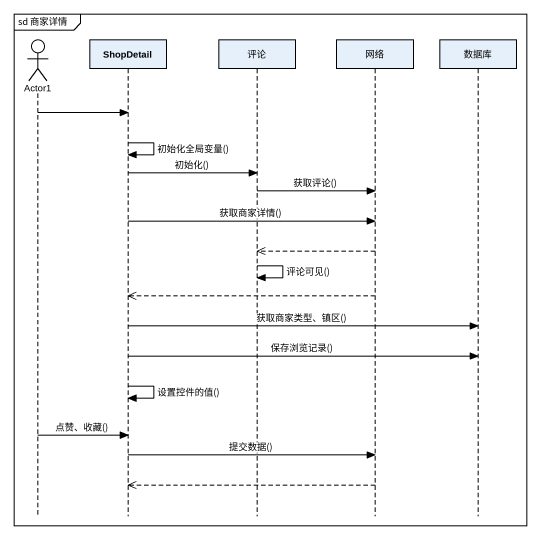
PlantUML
@startuml
mainframe sd 商家详情
hide footbox
actor Actor1
participant ShopDetail
participant 评论
participant 网络
participant 数据库

Actor1 -> ShopDetail
ShopDetail -> ShopDetail : 初始化全局变量()
ShopDetail -> 评论 : 初始化()
评论 -> 网络 : 获取评论()
ShopDetail -> 网络 : 获取商家详情()
网络 -->> 评论
评论 -> 评论 : 评论可见()
网络 -->> ShopDetail
ShopDetail -> 数据库 : 获取商家类型、镇区()
ShopDetail -> 数据库 : 保存浏览记录()
ShopDetail -> ShopDetail : 设置控件的值()
Actor1 -> ShopDetail : 点赞、收藏()
ShopDetail -> 网络 : 提交数据()
网络 -->> ShopDetail
@enduml
